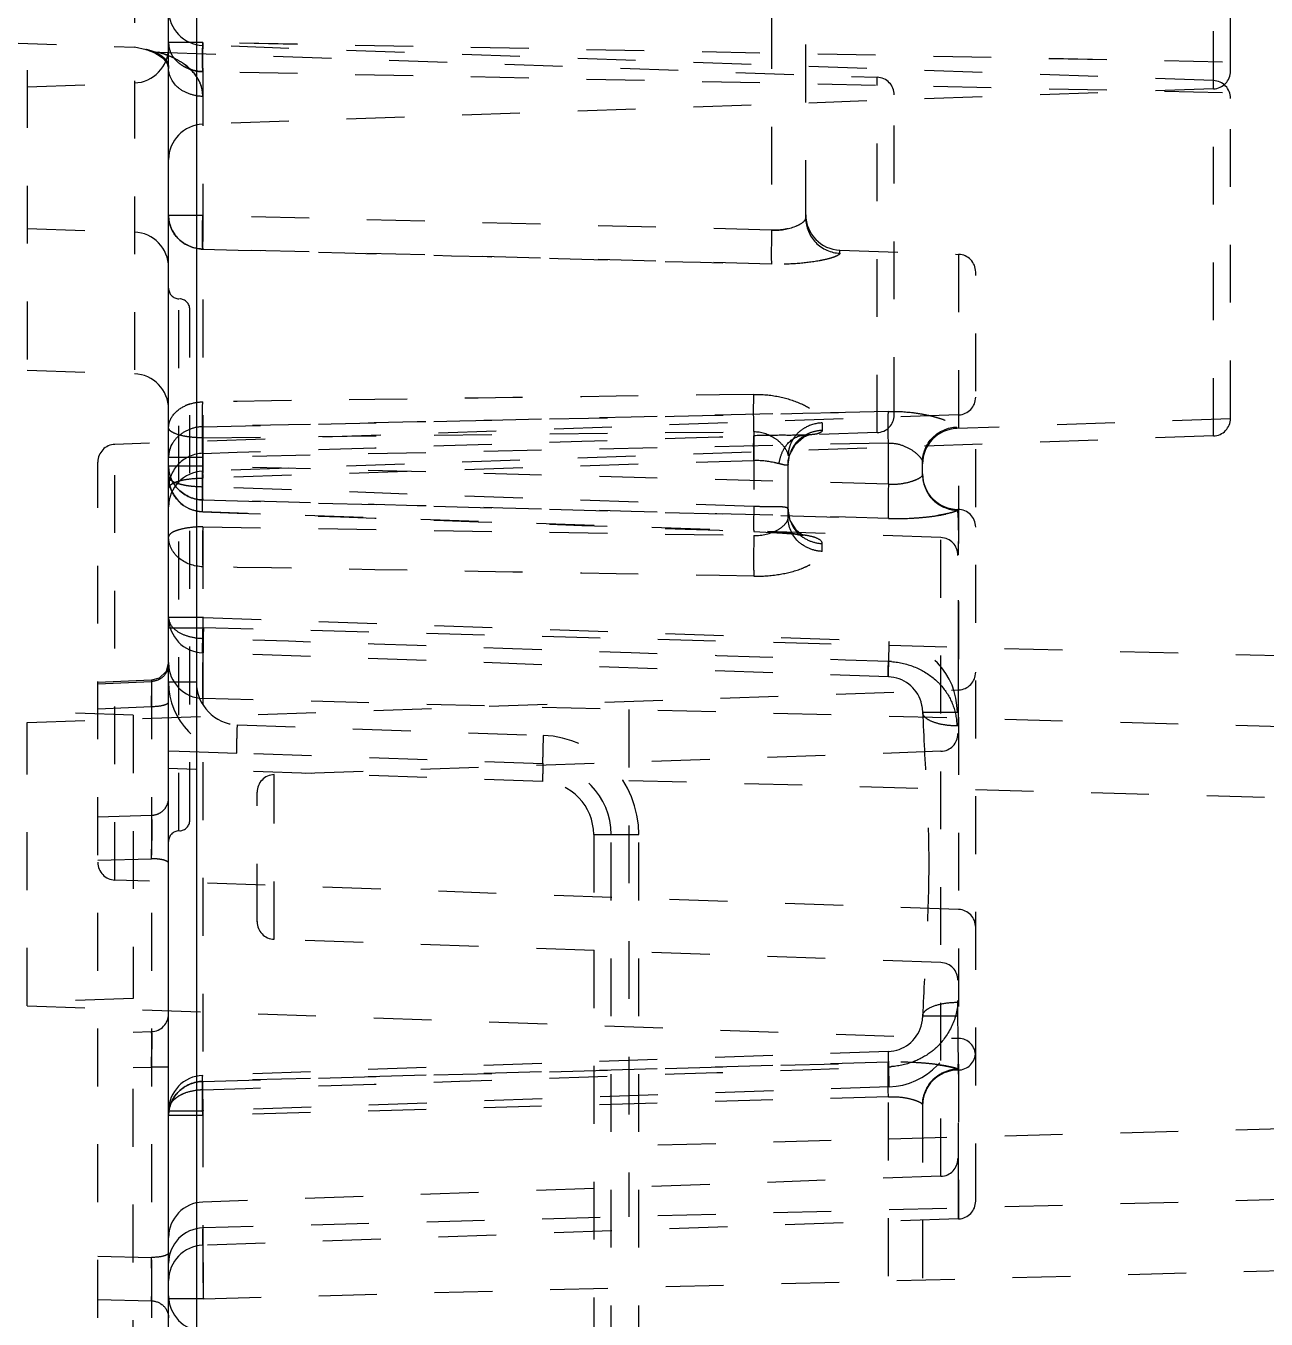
# Model space of a CAD drawing. Header units: millimetres. Extents: x -1265 to 1982, y -12197 to 1934.
# Drawn here: x 516.57 to 551.6, y -84.18 to -47.66 of the extents above; entities that cross this region are included whole.
import ezdxf

# ---------------------------------------------------------------- set-up
doc = ezdxf.new("R2010")
doc.units = ezdxf.units.MM
doc.header["$LTSCALE"] = 16.335
doc.linetypes.add('HIDDEN', pattern=[0.2, 0.1, -0.1])
doc.layers.get('0').update_dxf_attribs({"linetype": 'CONTINUOUS'})
doc.layers.add('DEFAULT_2', color=8, linetype='HIDDEN')

msp = doc.modelspace()

# ---------------------------------------------------------------- linework, layer by layer
at = {"color": 7, "linetype": 'Continuous'}
for p, q in [((520.598, -133.13), (520.598, 283.87)), ((521.384, -20.295), (521.384, -88.867))]:
    msp.add_line(p, q, dxfattribs=at)
at = {"layer": 'DEFAULT_2', "color": 8, "linetype": 'HIDDEN'}
for p, q in [((521.58, -112.561), (521.563, 212.786)), ((537.633, 50.769), (537.633, -53.43)), ((538.598, -53.09), (538.598, 50.836)), ((519.633, -13.274), (519.633, -57.486)), ((516.598, -29.309), (516.598, -57.38)), ((550.115, -59.242), (550.115, -39.407)), ((550.598, -48.941), (550.598, -39.907)), ((515.798, -48.13), (519.633, -48.264)), ((521.563, -48.134), (520.598, -48.134)), ((519.967, -48.334), (519.633, -48.264)), ((520.044, -48.361), (519.967, -48.334)), ((520.044, -48.361), (520.044, -48.361)), ((520.301, -48.403), (540.615, -49.113)), ((520.337, -48.413), (520.301, -48.403)), ((550.115, -49.208), (521.563, -48.211)), ((520.598, -48.863), (520.598, -48.868)), ((516.598, -49.38), (519.633, -49.274)), ((540.615, -59.147), (540.615, -49.113)), ((550.115, -49.441), (521.563, -50.438)), ((541.098, -58.647), (541.098, -49.613)), ((550.598, -58.742), (550.598, -49.708)), ((521.563, -53.016), (520.598, -53.016)), ((537.633, -53.43), (521.563, -53.016)), ((516.598, -53.38), (519.633, -53.486)), ((537.633, -54.39), (521.563, -53.966)), ((539.563, -53.996), (542.915, -54.113)), ((539.563, -54.082), (539.563, -53.996)), ((542.915, -54.113), (542.915, -81.349)), ((543.398, -80.85), (543.398, -54.613)), ((520.887, -70.391), (520.887, -55.369)), ((521.198, -70.091), (521.198, -55.668)), ((516.598, -57.38), (519.633, -57.486)), ((576.715, -57.849), (542.863, -59.031)), ((542.915, -58.647), (519.08, -59.479)), ((521.563, -59.297), (537.133, -59.12)), ((537.133, -59.12), (537.133, -62.051)), ((540.615, -59.147), (538.556, -59.218)), ((539.063, -58.872), (539.063, -59.076)), ((542.863, -59.031), (542.863, -58.989)), ((519.08, -71.781), (519.08, -59.479)), ((550.115, -59.242), (521.563, -60.239)), ((540.933, -59.443), (521.563, -59.847)), ((538.536, -59.277), (538.637, -59.228)), ((538.674, -59.211), (538.553, -59.219)), ((538.637, -59.228), (538.691, -59.211)), ((540.933, -60.603), (540.933, -59.443)), ((521.563, -59.847), (520.598, -59.847)), ((538.098, -60.051), (538.138, -59.783)), ((538.098, -61.557), (538.098, -59.807)), ((518.598, -87.41), (518.598, -59.977)), ((521.563, -60.093), (520.598, -60.093)), ((537.133, -59.94), (521.563, -60.43)), ((540.933, -60.603), (521.563, -60.093)), ((541.898, -60.343), (541.898, -59.98)), ((537.133, -61.231), (521.563, -60.674)), ((521.563, -61.047), (540.933, -61.571)), ((538.158, -61.633), (538.098, -61.312)), ((542.898, -61.315), (542.907, -61.341)), ((542.907, -61.341), (542.898, -61.322)), ((542.415, -62.113), (521.563, -61.385)), ((521.563, -61.807), (537.133, -62.051)), ((537.131, -61.942), (537.133, -61.941)), ((539.063, -62.501), (539.063, -62.281)), ((542.415, -80.147), (542.415, -62.113)), ((521.58, -64.367), (520.598, -64.367)), ((521.58, -64.367), (540.95, -65.043)), ((520.598, -64.656), (521.58, -64.656)), ((598.103, -66.659), (521.58, -64.656)), ((540.933, -66.042), (521.563, -65.366)), ((542.915, -65.892), (542.915, -65.514)), ((542.915, -67.432), (542.915, -65.892)), ((516.598, -67.332), (542.915, -66.413)), ((520.119, -66.139), (518.598, -66.204)), ((518.598, -66.238), (520.115, -66.174)), ((520.119, -66.139), (520.115, -66.174)), ((520.115, -66.174), (520.115, -91.398)), ((521.384, -66.198), (520.598, -66.198)), ((598.106, -68.659), (521.572, -66.655)), ((519.598, -67.13), (515.563, -66.989)), ((518.598, -66.945), (520.115, -66.88)), ((519.598, -67.13), (519.598, -75.13)), ((533.598, -66.97), (533.598, -81.289)), ((541.906, -67.042), (542.88, -67.042)), ((516.598, -75.332), (516.598, -67.332)), ((522.542, -67.398), (531.181, -67.699)), ((520.598, -68.13), (521.198, -68.151)), ((521.198, -68.151), (522.53, -68.197)), ((531.168, -68.499), (522.528, -68.197)), ((542.415, -68.147), (523.58, -68.804)), ((531.159, -68.999), (520.598, -68.63)), ((523.58, -73.455), (523.58, -68.804)), ((533.598, -68.969), (598.106, -70.659)), ((523.098, -72.957), (523.098, -69.302)), ((518.598, -69.992), (520.115, -69.954)), ((532.607, -70.498), (533.884, -70.498)), ((532.607, -70.498), (532.607, -101.762)), ((533.098, -101.762), (533.098, -70.498)), ((533.884, -101.762), (533.884, -70.497)), ((518.598, -71.216), (520.115, -71.178)), ((542.915, -72.613), (519.08, -71.781)), ((542.415, -74.113), (523.58, -73.455)), ((519.598, -75.13), (515.563, -75.271)), ((516.598, -75.332), (542.915, -76.251)), ((542.88, -75.623), (541.906, -75.623)), ((519.598, -76.08), (520.115, -76.062)), ((519.598, -92.38), (519.598, -76.08)), ((540.933, -76.622), (521.563, -77.299)), ((521.563, -77.467), (540.933, -76.928)), ((540.933, -76.928), (521.563, -77.467)), ((519.598, -77.079), (520.115, -77.061)), ((520.598, -77.061), (520.115, -77.061)), ((542.907, -77.124), (542.898, -77.147)), ((542.898, -77.141), (542.907, -77.124)), ((540.95, -77.621), (521.58, -78.298)), ((598.106, -77.601), (533.598, -79.29)), ((540.933, -77.902), (521.563, -78.431)), ((540.933, -96.034), (540.933, -77.902)), ((541.898, -78.123), (541.898, -95.207)), ((520.598, -78.298), (521.58, -78.298)), ((521.563, -78.431), (520.598, -78.431)), ((598.106, -79.6), (521.572, -81.604)), ((542.415, -80.147), (521.563, -80.875)), ((542.915, -81.349), (542.915, -80.271)), ((542.915, -81.349), (521.563, -82.095)), ((521.58, -83.604), (598.103, -81.6)), ((518.598, -82.401), (520.115, -82.439)), ((518.598, -83.625), (520.115, -83.663)), ((521.58, -83.604), (520.598, -83.604))]:
    msp.add_line(p, q, dxfattribs=at)
for points in [[(520.044, -48.361), (520.212, -48.425), (520.437, -48.567), (520.562, -48.721), (520.598, -48.867)], [(520.044, -48.361), (520.231, -48.433), (520.454, -48.582), (520.568, -48.732), (520.598, -48.864)], [(538.138, -59.783), (538.306, -59.472), (538.536, -59.277)], [(538.516, -62.048), (538.342, -61.919), (538.158, -61.633)], [(537.131, -61.942), (537.47, -61.956), (537.943, -61.984), (538.31, -62.019), (538.442, -62.039)], [(538.442, -62.039), (538.524, -62.056), (538.516, -62.048)], [(520.598, -65.64), (520.527, -65.896), (520.335, -66.08), (520.119, -66.139)]]:
    msp.add_lwpolyline(points, dxfattribs=at)
for centre, radius, start, end in [((521.598, -47.212), 1, 180, 268), ((289.494, -12917.346), 12871.304, 88.7368531, 88.9669042), ((291.483, -12819.007), 12772.945, 88.736047, 88.9678697), ((519.598, -48.274), 1, 272, 360), ((520.336, -47.401), 1.004, 253.0618, 267.9653), ((519.615, -50.986), 2.672, 69.7224, 74.3316), ((519.74, -50.642), 2.306, 68.1766, 69.6698), ((290.98, -11844.313), 11797.612, 88.6290935, 88.8800904), ((290.965, -11845.401), 11798.7, 88.6291445, 88.8801183), ((540.598, -49.613), 0.5, 0, 88), ((550.098, -48.941), 0.5, 272, 360), ((550.098, -49.708), 0.5, 0, 88), ((521.598, -51.438), 1, 92, 180), ((539.598, -52.996), 1, 180, 268), ((519.598, -54.485), 1, 0, 88), ((542.898, -54.613), 0.5, 0, 88), ((520.898, -55.069), 0.3, 180, 268), ((520.898, -55.669), 0.3, 0, 88), ((519.598, -58.485), 1, 0, 88), ((521.565, -59.482), 1.2, 108.2763, 113.879), ((542.898, -58.147), 0.5, 272, 360), ((540.598, -58.647), 0.5, 272, 360), ((550.098, -58.742), 0.5, 272, 360), ((542.898, -60.031), 1, 92, 180), ((519.098, -59.979), 0.5, 92, 180), ((539.115, -60.073), 1.018, 146.6207, 156.5736), ((538.405, -54.819), 4.402, 271.9622, 273.1189), ((521.598, -61.239), 1, 92, 180), ((521.598, -60.385), 1, 180, 268), ((521.574, -60.386), 0.976, 180.0225, 185.9651), ((542.898, -60.314), 1, 180, 270), ((521.503, -58.186), 2.483, 260.1398, 262.714), ((542.898, -61.815), 0.5, 0, 90), ((542.398, -62.613), 0.5, 0, 88), ((521.598, -64.367), 1, 179.9994, 268), ((735.207, -67.464), 213.645, 179.24676, 179.43824), ((540.88, -67.042), 2, 0.0032, 88.0032), ((521.598, -65.656), 1, 180.0017, 268.5017), ((540.861, -67.753), 2.144, 85.7895, 88.0742), ((540.898, -67.042), 1, 16.787, 88), ((542.898, -65.913), 0.5, 272, 360), ((522.598, -66.198), 2, 180, 268), ((522.584, -66.198), 1.2, 180.0032, 268.0032), ((540.999, -67.549), 1.9, 40.6897, 48.4383), ((531.084, -70.498), 2.8, 0.0032, 88.0032), ((542.398, -67.647), 0.5, 272, 360), ((531.098, -70.498), 2, 0, 88), ((523.598, -69.304), 0.5, 92, 180), ((531.107, -70.498), 1.5, 0.006, 88.0004), ((520.898, -70.09), 0.3, 272, 360), ((520.898, -70.69), 0.3, 92, 180), ((474.515, -70.359), 45.608, 358.9714, 359.6218), ((519.098, -71.281), 0.5, 180, 268), ((542.898, -73.113), 0.5, 0, 88), ((523.598, -72.955), 0.5, 180, 268), ((542.398, -74.613), 0.5, 0, 88), ((520.098, -75.562), 0.5, 272, 360), ((540.898, -75.623), 1, 272, 343.213), ((540.88, -75.623), 2, 271.9969, 359.997), ((542.898, -76.751), 0.5, 0, 88), ((470.473, -76.18), 49.65, 358.9831, 359.56), ((542.898, -76.647), 0.5, 270, 360), ((540.861, -74.921), 2.135, 271.9262, 274.2924), ((445.657, -78.122), 97.262, 0.50378, 0.78819), ((521.598, -78.298), 1, 92, 180.0006), ((542.898, -78.148), 1, 90, 180), ((542.398, -79.647), 0.5, 272, 360), ((521.598, -81.874), 1, 92, 180), ((542.898, -80.849), 0.5, 272, 360), ((521.598, -82.604), 1, 91.4983, 179.9983), ((521.598, -83.094), 1, 92, 180), ((649.682, -81.598), 128.116, 180.21299, 180.55473), ((740.601, -80.735), 219.04, 180.5503, 180.75046), ((521.598, -83.521), 1, 180, 268)]:
    msp.add_arc(centre, radius, start, end, dxfattribs=at)
for points, knots in [([(520.598, -48.134), (520.598, -48.239), (520.653, -48.458), (520.87, -48.728), (521.19, -48.905), (521.437, -48.953), (521.563, -48.954)], [0, 0, 0, 0, 0.226174, 0.468294, 0.728137, 1, 1, 1, 1]), ([(521.563, -48.954), (521.437, -48.953), (521.19, -48.905), (520.87, -48.728), (520.653, -48.458), (520.598, -48.239), (520.598, -48.134)], [0, 0, 0, 0, 0.271863, 0.531705, 0.773825, 1, 1, 1, 1]), ([(521.563, -48.134), (521.562, -48.214), (521.558, -48.487), (521.557, -48.761), (521.563, -48.954)], [0, 0, 0, 0, 0.290985, 1, 1, 1, 1]), ([(521.563, -48.954), (521.561, -48.903), (521.556, -48.629), (521.559, -48.356), (521.563, -48.134)], [0, 0, 0, 0, 0.188781, 1, 1, 1, 1]), ([(520.598, -48.867), (520.598, -48.811), (520.586, -48.71), (520.479, -48.562), (520.349, -48.471), (520.189, -48.399), (520.121, -48.371), (519.93, -48.319), (519.967, -48.334)], [0, 0, 0, 0, 0.186923, 0.329512, 0.594604, 0.729038, 0.866842, 1, 1, 1, 1]), ([(519.967, -48.334), (519.962, -48.332), (519.945, -48.322), (519.989, -48.335), (520.027, -48.344), (520.08, -48.361), (520.112, -48.372)], [0, 0, 0, 0, 0.080854, 0.201649, 0.424959, 1, 1, 1, 1]), ([(520.301, -48.403), (520.308, -48.404), (520.334, -48.414), (520.422, -48.436), (520.577, -48.49), (520.789, -48.583), (521.089, -48.758), (521.361, -49.014), (521.531, -49.355), (521.563, -49.553), (521.563, -49.655)], [0, 0, 0, 0, 0.011435, 0.042437, 0.143502, 0.269377, 0.406319, 0.690591, 0.840112, 1, 1, 1, 1]), ([(520.518, -48.618), (520.529, -48.632), (520.58, -48.703), (520.597, -48.794), (520.598, -48.863)], [0, 0, 0, 0, 0.210968, 1, 1, 1, 1]), ([(521.563, -49.655), (521.441, -49.651), (521.197, -49.603), (520.789, -49.404), (520.598, -49.073), (520.598, -48.868)], [0, 0, 0, 0, 0.271515, 0.544187, 1, 1, 1, 1]), ([(521.563, -49.655), (521.563, -49.55), (521.529, -49.347), (521.351, -48.999), (521.135, -48.802), (520.981, -48.7)], [0, 0, 0, 0, 0.269439, 0.521259, 1, 1, 1, 1]), ([(520.598, -53.016), (520.598, -53.255), (520.813, -53.758), (521.315, -53.959), (521.563, -53.966)], [0, 0, 0, 0, 0.491354, 1, 1, 1, 1]), ([(520.726, -53.482), (520.705, -53.446), (520.633, -53.301), (520.598, -53.137), (520.598, -53.016)], [0, 0, 0, 0, 0.253831, 1, 1, 1, 1]), ([(521.563, -53.016), (521.558, -53.211), (521.555, -53.528), (521.553, -53.845), (521.563, -53.966)], [0, 0, 0, 0, 0.617893, 1, 1, 1, 1]), ([(521.563, -53.966), (521.553, -53.845), (521.555, -53.528), (521.558, -53.211), (521.563, -53.016)], [0, 0, 0, 0, 0.381923, 1, 1, 1, 1]), ([(537.633, -53.43), (537.862, -53.442), (538.189, -53.392), (538.494, -53.236), (538.598, -53.135), (538.598, -53.09)], [0, 0, 0, 0, 0.647888, 0.873259, 1, 1, 1, 1]), ([(538.598, -53.09), (538.598, -53.338), (538.803, -53.855), (539.314, -54.073), (539.563, -54.082)], [0, 0, 0, 0, 0.49871, 1, 1, 1, 1]), ([(537.633, -53.43), (537.628, -53.627), (537.625, -53.946), (537.621, -54.267), (537.633, -54.39)], [0, 0, 0, 0, 0.613819, 1, 1, 1, 1]), ([(537.633, -53.43), (537.628, -53.627), (537.625, -53.946), (537.621, -54.267), (537.633, -54.39)], [0, 0, 0, 0, 0.613628, 1, 1, 1, 1]), ([(538.101, -53.387), (538.065, -53.396), (537.911, -53.427), (537.752, -53.437), (537.633, -53.43)], [0, 0, 0, 0, 0.238386, 1, 1, 1, 1]), ([(539.563, -54.082), (539.563, -54.103), (539.502, -54.149), (539.39, -54.195), (539.203, -54.251), (538.856, -54.324), (538.324, -54.387), (537.874, -54.397), (537.633, -54.39)], [0, 0, 0, 0, 0.031898, 0.096577, 0.194158, 0.320093, 0.635898, 1, 1, 1, 1]), ([(542.915, -54.113), (542.915, -55.198), (542.915, -58.925), (542.915, -63.388), (542.915, -67.481), (542.915, -69.596), (542.916, -71.564), (542.915, -73.312), (542.914, -74.777), (542.918, -75.902), (542.92, -76.648), (542.895, -77.013), (542.895, -77.128)], [0, 0, 0, 0, 0.141433, 0.485774, 0.581832, 0.674878, 0.761462, 0.838383, 0.9028, 0.952322, 0.985081, 1, 1, 1, 1]), ([(537.133, -58.067), (537.365, -58.063), (537.815, -58.103), (538.413, -58.285), (538.817, -58.509), (539.017, -58.716), (539.063, -58.825), (539.063, -58.872)], [0, 0, 0, 0, 0.317203, 0.609887, 0.848087, 0.935543, 1, 1, 1, 1]), ([(520.598, -59.009), (520.598, -58.882), (520.707, -58.605), (520.944, -58.444), (521.079, -58.385)], [0, 0, 0, 0, 0.46284, 1, 1, 1, 1]), ([(521.563, -59.297), (521.561, -59.206), (521.556, -58.867), (521.555, -58.527), (521.563, -58.279)], [0, 0, 0, 0, 0.268578, 1, 1, 1, 1]), ([(537.133, -59.12), (537.131, -59.031), (537.125, -58.679), (537.123, -58.328), (537.133, -58.067)], [0, 0, 0, 0, 0.255941, 1, 1, 1, 1]), ([(540.933, -59.443), (540.929, -59.272), (540.926, -58.974), (540.927, -58.676), (540.933, -58.548)], [0, 0, 0, 0, 0.57148, 1, 1, 1, 1]), ([(540.933, -59.443), (540.929, -59.272), (540.926, -58.974), (540.927, -58.676), (540.933, -58.548)], [0, 0, 0, 0, 0.57148, 1, 1, 1, 1]), ([(540.933, -58.548), (541.166, -58.543), (541.51, -58.56), (541.947, -58.63), (542.237, -58.698), (542.481, -58.773), (542.677, -58.851), (542.794, -58.913), (542.863, -58.965), (542.863, -58.989)], [0, 0, 0, 0, 0.347523, 0.510047, 0.65865, 0.7884, 0.892753, 0.96458, 1, 1, 1, 1]), ([(521.563, -58.982), (521.437, -58.984), (521.188, -59.035), (520.868, -59.223), (520.651, -59.508), (520.598, -59.737), (520.598, -59.847)], [0, 0, 0, 0, 0.265926, 0.523036, 0.767283, 1, 1, 1, 1]), ([(520.726, -59.15), (520.707, -59.14), (520.652, -59.109), (520.598, -59.052), (520.598, -59.009)], [0, 0, 0, 0, 0.331405, 1, 1, 1, 1]), ([(521.563, -58.982), (521.561, -59.035), (521.555, -59.323), (521.558, -59.612), (521.563, -59.847)], [0, 0, 0, 0, 0.18336, 1, 1, 1, 1]), ([(521.563, -59.847), (521.561, -59.761), (521.557, -59.473), (521.555, -59.184), (521.563, -58.982)], [0, 0, 0, 0, 0.298853, 1, 1, 1, 1]), ([(537.133, -59.12), (537.332, -59.114), (537.631, -59.216), (537.916, -59.454), (538.022, -59.593), (538.057, -59.663)], [0, 0, 0, 0, 0.536737, 0.788349, 1, 1, 1, 1]), ([(539.063, -58.872), (538.901, -58.877), (538.655, -58.948), (538.383, -59.136), (538.277, -59.268), (538.235, -59.338)], [0, 0, 0, 0, 0.4929, 0.748727, 1, 1, 1, 1]), ([(538.625, -59.194), (538.66, -59.176), (538.798, -59.114), (538.951, -59.08), (539.063, -59.076)], [0, 0, 0, 0, 0.260361, 1, 1, 1, 1]), ([(539.063, -59.076), (539.063, -59.125), (538.948, -59.182), (538.808, -59.202), (538.702, -59.211), (538.645, -59.215)], [0, 0, 0, 0, 0.324633, 0.619915, 1, 1, 1, 1]), ([(541.898, -59.98), (541.898, -59.732), (542.103, -59.215), (542.614, -58.997), (542.863, -58.989)], [0, 0, 0, 0, 0.498577, 1, 1, 1, 1]), ([(520.598, -59.847), (520.598, -59.811), (520.61, -59.662), (520.665, -59.518), (520.726, -59.423)], [0, 0, 0, 0, 0.242386, 1, 1, 1, 1]), ([(521.188, -59.271), (521.149, -59.266), (521.011, -59.245), (520.874, -59.213), (520.782, -59.175)], [0, 0, 0, 0, 0.284873, 1, 1, 1, 1]), ([(521.563, -59.297), (521.531, -59.296), (521.406, -59.293), (521.281, -59.283), (521.188, -59.271)], [0, 0, 0, 0, 0.255044, 1, 1, 1, 1]), ([(537.133, -59.94), (537.131, -59.856), (537.128, -59.698), (537.125, -59.488), (537.128, -59.338), (537.128, -59.26), (537.133, -59.235)], [0, 0, 0, 0, 0.358203, 0.67134, 0.892333, 1, 1, 1, 1]), ([(538.556, -59.218), (538.337, -59.226), (537.862, -59.221), (537.388, -59.227), (537.133, -59.235)], [0, 0, 0, 0, 0.461521, 1, 1, 1, 1]), ([(537.844, -60.026), (537.858, -59.921), (537.915, -59.717), (538.106, -59.381), (538.382, -59.225), (538.556, -59.218)], [0, 0, 0, 0, 0.276113, 0.546131, 1, 1, 1, 1]), ([(538.235, -59.338), (538.22, -59.363), (538.165, -59.463), (538.128, -59.573), (538.113, -59.656)], [0, 0, 0, 0, 0.256885, 1, 1, 1, 1]), ([(540.933, -59.443), (541.056, -59.438), (541.298, -59.478), (541.597, -59.627), (541.787, -59.785), (541.875, -59.904), (541.898, -59.958), (541.898, -59.98)], [0, 0, 0, 0, 0.318281, 0.615579, 0.856333, 0.942494, 1, 1, 1, 1]), ([(521.563, -59.732), (521.314, -59.74), (520.804, -59.956), (520.598, -60.471), (520.598, -60.718)], [0, 0, 0, 0, 0.5024, 1, 1, 1, 1]), ([(521.563, -59.733), (521.559, -59.76), (521.558, -59.839), (521.555, -60.071), (521.559, -60.276), (521.563, -60.43)], [0, 0, 0, 0, 0.119926, 0.338562, 1, 1, 1, 1]), ([(538.076, -59.706), (538.079, -59.715), (538.091, -59.747), (538.098, -59.782), (538.098, -59.807)], [0, 0, 0, 0, 0.278692, 1, 1, 1, 1]), ([(538.098, -60.051), (538.098, -60.019), (538.106, -59.889), (538.141, -59.76), (538.181, -59.669)], [0, 0, 0, 0, 0.238189, 1, 1, 1, 1]), ([(520.598, -60.093), (520.598, -60.333), (520.812, -60.838), (521.315, -61.04), (521.563, -61.048)], [0, 0, 0, 0, 0.492161, 1, 1, 1, 1]), ([(521.563, -61.048), (521.315, -61.04), (520.812, -60.838), (520.598, -60.333), (520.598, -60.093)], [0, 0, 0, 0, 0.507839, 1, 1, 1, 1]), ([(521.563, -60.093), (521.558, -60.29), (521.555, -60.608), (521.552, -60.927), (521.563, -61.047)], [0, 0, 0, 0, 0.62156, 1, 1, 1, 1]), ([(521.563, -61.047), (521.552, -60.927), (521.555, -60.608), (521.558, -60.29), (521.563, -60.093)], [0, 0, 0, 0, 0.378247, 1, 1, 1, 1]), ([(537.844, -60.026), (537.795, -60.014), (537.562, -59.959), (537.32, -59.93), (537.133, -59.94)], [0, 0, 0, 0, 0.21429, 1, 1, 1, 1]), ([(538.098, -60.051), (538.098, -60.074), (538.014, -60.068), (537.946, -60.051), (537.879, -60.035), (537.844, -60.026)], [0, 0, 0, 0, 0.269787, 0.582012, 1, 1, 1, 1]), ([(520.598, -60.386), (520.598, -60.428), (520.691, -60.527), (520.798, -60.562), (520.868, -60.583)], [0, 0, 0, 0, 0.366023, 1, 1, 1, 1]), ([(520.598, -60.718), (520.598, -60.674), (520.662, -60.608), (520.765, -60.555), (520.939, -60.494), (521.208, -60.446), (521.439, -60.431), (521.563, -60.43)], [0, 0, 0, 0, 0.124008, 0.220292, 0.341148, 0.645444, 1, 1, 1, 1]), ([(520.868, -60.583), (520.884, -60.588), (520.953, -60.608), (521.024, -60.623), (521.078, -60.632)], [0, 0, 0, 0, 0.231463, 1, 1, 1, 1]), ([(540.933, -60.603), (540.927, -60.804), (540.922, -61.081), (540.925, -61.404), (540.928, -61.526), (540.933, -61.571)], [0, 0, 0, 0, 0.621513, 0.859631, 1, 1, 1, 1]), ([(540.933, -60.603), (541.055, -60.61), (541.286, -60.598), (541.553, -60.538), (541.724, -60.473), (541.815, -60.427), (541.871, -60.387), (541.898, -60.356), (541.898, -60.343)], [0, 0, 0, 0, 0.35737, 0.668501, 0.79351, 0.892338, 0.961558, 1, 1, 1, 1]), ([(541.898, -60.343), (541.898, -60.383), (541.91, -60.552), (541.966, -60.718), (542.029, -60.831)], [0, 0, 0, 0, 0.237457, 1, 1, 1, 1]), ([(521.188, -60.649), (521.218, -60.653), (521.343, -60.667), (521.468, -60.673), (521.563, -60.674)], [0, 0, 0, 0, 0.242492, 1, 1, 1, 1]), ([(521.563, -61.385), (521.559, -61.386), (521.559, -61.358), (521.555, -61.334), (521.555, -61.266), (521.554, -61.185), (521.555, -61.08), (521.557, -60.908), (521.56, -60.77), (521.563, -60.674)], [0, 0, 0, 0, 0.016511, 0.068144, 0.154222, 0.272806, 0.420838, 0.594985, 1, 1, 1, 1]), ([(537.133, -61.231), (537.13, -61.321), (537.127, -61.453), (537.124, -61.622), (537.123, -61.729), (537.124, -61.815), (537.123, -61.882), (537.13, -61.916), (537.127, -61.941), (537.131, -61.942)], [0, 0, 0, 0, 0.381024, 0.556296, 0.709689, 0.833129, 0.923391, 0.979299, 1, 1, 1, 1]), ([(537.497, -61.241), (537.468, -61.241), (537.346, -61.24), (537.225, -61.237), (537.133, -61.231)], [0, 0, 0, 0, 0.241342, 1, 1, 1, 1]), ([(538.098, -61.312), (538.098, -61.291), (538.056, -61.262), (537.996, -61.253), (537.89, -61.241), (537.722, -61.241), (537.578, -61.241), (537.497, -61.241)], [0, 0, 0, 0, 0.102172, 0.189342, 0.30417, 0.610887, 1, 1, 1, 1]), ([(538.098, -61.313), (538.098, -61.556), (538.262, -61.947), (538.688, -62.216), (538.94, -62.277), (539.063, -62.281)], [0, 0, 0, 0, 0.490423, 0.751593, 1, 1, 1, 1]), ([(540.933, -61.571), (541.172, -61.577), (541.521, -61.572), (541.967, -61.536), (542.256, -61.501), (542.499, -61.459), (542.682, -61.418), (542.797, -61.383), (542.848, -61.359), (542.863, -61.345), (542.863, -61.339)], [0, 0, 0, 0, 0.365641, 0.533793, 0.684342, 0.811672, 0.909853, 0.973221, 0.990939, 1, 1, 1, 1]), ([(542.895, -61.337), (542.895, -61.343), (542.877, -61.355), (542.847, -61.368), (542.795, -61.385), (542.698, -61.412), (542.54, -61.45), (542.405, -61.475), (542.328, -61.487)], [0, 0, 0, 0, 0.029664, 0.090388, 0.181657, 0.299996, 0.606047, 1, 1, 1, 1]), ([(542.377, -61.191), (542.418, -61.216), (542.58, -61.298), (542.764, -61.341), (542.898, -61.34)], [0, 0, 0, 0, 0.262703, 1, 1, 1, 1]), ([(542.915, -61.738), (542.913, -61.651), (542.908, -61.517), (542.895, -61.383), (542.895, -61.337)], [0, 0, 0, 0, 0.653057, 1, 1, 1, 1]), ([(537.133, -62.051), (537.365, -62.061), (537.703, -61.982), (538.009, -61.756), (538.098, -61.617), (538.098, -61.557)], [0, 0, 0, 0, 0.606982, 0.841943, 1, 1, 1, 1]), ([(539.063, -62.501), (538.94, -62.497), (538.689, -62.438), (538.265, -62.178), (538.098, -61.794), (538.098, -61.557)], [0, 0, 0, 0, 0.251277, 0.513807, 1, 1, 1, 1]), ([(521.563, -61.807), (521.439, -61.808), (521.208, -61.823), (520.939, -61.871), (520.765, -61.933), (520.662, -61.985), (520.598, -62.052), (520.598, -62.095)], [0, 0, 0, 0, 0.354552, 0.658846, 0.779705, 0.875991, 1, 1, 1, 1]), ([(521.563, -61.807), (521.557, -62.018), (521.553, -62.394), (521.555, -62.77), (521.563, -62.935)], [0, 0, 0, 0, 0.561561, 1, 1, 1, 1]), ([(537.133, -62.051), (537.127, -62.264), (537.122, -62.648), (537.124, -63.031), (537.133, -63.2)], [0, 0, 0, 0, 0.557739, 1, 1, 1, 1]), ([(539.063, -62.281), (539.063, -62.207), (538.904, -62.115), (538.701, -62.066), (538.452, -62.024), (538.163, -61.996), (537.718, -61.964), (537.371, -61.95), (537.133, -61.941)], [0, 0, 0, 0, 0.110786, 0.208763, 0.333505, 0.480288, 0.644094, 1, 1, 1, 1]), ([(542.915, -62.597), (542.916, -62.512), (542.917, -62.225), (542.92, -61.939), (542.915, -61.738)], [0, 0, 0, 0, 0.298265, 1, 1, 1, 1]), ([(521.563, -62.935), (521.319, -62.928), (520.946, -62.8), (520.652, -62.426), (520.598, -62.203), (520.598, -62.095)], [0, 0, 0, 0, 0.524274, 0.76834, 1, 1, 1, 1]), ([(537.133, -63.2), (537.371, -63.204), (537.825, -63.174), (538.354, -63.045), (538.705, -62.889), (538.924, -62.752), (539.063, -62.6), (539.063, -62.501)], [0, 0, 0, 0, 0.332135, 0.630146, 0.756077, 0.861031, 1, 1, 1, 1]), ([(542.915, -65.514), (542.915, -65.227), (542.916, -64.255), (542.913, -63.283), (542.915, -62.597)], [0, 0, 0, 0, 0.29461, 1, 1, 1, 1]), ([(520.598, -64.367), (520.598, -64.445), (520.661, -64.618), (520.888, -64.802), (521.2, -64.925), (521.438, -64.952), (521.563, -64.958)], [0, 0, 0, 0, 0.191344, 0.41912, 0.694803, 1, 1, 1, 1]), ([(521.563, -65.366), (521.561, -65.366), (521.562, -65.356), (521.559, -65.345), (521.56, -65.319), (521.558, -65.27), (521.559, -65.186), (521.561, -65.064), (521.564, -64.914), (521.57, -64.679), (521.576, -64.494), (521.58, -64.367)], [0, 0, 0, 0, 0.005181, 0.019793, 0.043719, 0.076719, 0.1689, 0.293153, 0.444589, 0.617989, 1, 1, 1, 1]), ([(521.563, -65.366), (521.561, -65.366), (521.562, -65.352), (521.559, -65.336), (521.559, -65.3), (521.559, -65.254), (521.559, -65.195), (521.56, -65.095), (521.562, -65.014), (521.563, -64.957)], [0, 0, 0, 0, 0.017737, 0.068215, 0.151106, 0.265433, 0.409656, 0.582079, 1, 1, 1, 1]), ([(540.95, -65.043), (540.946, -65.166), (540.94, -65.349), (540.934, -65.585), (540.931, -65.739), (540.929, -65.864), (540.928, -65.948), (540.93, -65.996), (540.929, -66.021), (540.932, -66.033), (540.931, -66.042), (540.933, -66.042)], [0, 0, 0, 0, 0.370138, 0.548912, 0.706778, 0.833099, 0.924815, 0.957335, 0.980773, 0.995001, 1, 1, 1, 1]), ([(520.598, -65.691), (520.598, -65.769), (520.553, -65.933), (520.435, -66.056), (520.363, -66.099)], [0, 0, 0, 0, 0.484888, 1, 1, 1, 1]), ([(521.572, -66.655), (521.57, -66.655), (521.572, -66.643), (521.568, -66.63), (521.569, -66.6), (521.567, -66.562), (521.567, -66.511), (521.566, -66.424), (521.566, -66.29), (521.567, -66.103), (521.568, -65.883), (521.57, -65.635), (521.571, -65.46), (521.572, -65.37)], [0, 0, 0, 0, 0.004574, 0.01788, 0.039851, 0.070368, 0.109305, 0.156517, 0.274466, 0.421249, 0.593728, 0.788044, 1, 1, 1, 1]), ([(540.933, -66.042), (540.931, -66.042), (540.932, -66.029), (540.928, -66.014), (540.929, -65.977), (540.928, -65.931), (540.929, -65.868), (540.93, -65.759), (540.931, -65.671), (540.933, -65.609)], [0, 0, 0, 0, 0.015255, 0.060252, 0.137132, 0.247724, 0.392822, 0.569301, 1, 1, 1, 1]), ([(541.018, -65.614), (541.249, -65.631), (541.699, -65.736), (542.092, -65.98), (542.259, -66.128)], [0, 0, 0, 0, 0.509336, 1, 1, 1, 1]), ([(520.363, -66.099), (520.344, -66.11), (520.267, -66.15), (520.18, -66.171), (520.115, -66.174)], [0, 0, 0, 0, 0.260072, 1, 1, 1, 1]), ([(520.115, -66.88), (520.117, -66.781), (520.119, -66.64), (520.121, -66.462), (520.122, -66.353), (520.123, -66.265), (520.123, -66.206), (520.121, -66.173), (520.122, -66.155), (520.12, -66.147), (520.12, -66.14), (520.119, -66.14)], [0, 0, 0, 0, 0.400359, 0.573415, 0.72209, 0.841665, 0.928526, 0.959309, 0.981528, 0.995094, 1, 1, 1, 1]), ([(542.439, -66.31), (542.571, -66.465), (542.786, -66.819), (542.863, -67.228), (542.863, -67.431)], [0, 0, 0, 0, 0.500651, 1, 1, 1, 1]), ([(520.115, -66.88), (520.23, -66.879), (520.388, -66.865), (520.546, -66.815), (520.598, -66.771), (520.598, -66.751)], [0, 0, 0, 0, 0.666894, 0.885705, 1, 1, 1, 1]), ([(541.906, -67.042), (541.925, -67.75), (542.014, -69.171), (542.072, -70.595), (542.072, -71.311)], [0, 0, 0, 0, 0.497479, 1, 1, 1, 1]), ([(542.898, -67.431), (542.786, -67.431), (542.568, -67.416), (542.267, -67.355), (542.038, -67.254), (541.926, -67.149), (541.907, -67.094)], [0, 0, 0, 0, 0.307666, 0.605288, 0.840976, 1, 1, 1, 1]), ([(522.528, -68.197), (522.527, -68.197), (522.527, -68.189), (522.525, -68.18), (522.525, -68.16), (522.525, -68.122), (522.525, -68.054), (522.526, -67.954), (522.529, -67.831), (522.534, -67.643), (522.539, -67.496), (522.542, -67.398)], [0, 0, 0, 0, 0.004999, 0.019228, 0.042666, 0.075185, 0.166901, 0.293222, 0.451087, 0.629861, 1, 1, 1, 1]), ([(531.182, -67.699), (531.178, -67.798), (531.174, -67.944), (531.169, -68.133), (531.166, -68.256), (531.165, -68.356), (531.164, -68.424), (531.165, -68.462), (531.165, -68.482), (531.167, -68.491), (531.166, -68.499), (531.168, -68.499)], [0, 0, 0, 0, 0.370138, 0.548912, 0.706778, 0.8331, 0.924816, 0.957335, 0.980773, 0.995001, 1, 1, 1, 1]), ([(531.168, -68.499), (531.171, -68.499), (531.166, -68.519), (531.172, -68.54), (531.169, -68.59), (531.169, -68.649), (531.167, -68.725), (531.164, -68.842), (531.161, -68.935), (531.159, -68.999)], [0, 0, 0, 0, 0.019639, 0.076472, 0.168582, 0.292746, 0.444186, 0.617753, 1, 1, 1, 1]), ([(520.529, -69.714), (520.54, -69.695), (520.578, -69.619), (520.598, -69.534), (520.598, -69.472)], [0, 0, 0, 0, 0.262163, 1, 1, 1, 1]), ([(520.115, -69.954), (520.137, -69.953), (520.23, -69.943), (520.319, -69.908), (520.379, -69.87)], [0, 0, 0, 0, 0.238083, 1, 1, 1, 1]), ([(520.115, -69.954), (520.121, -70.04), (520.122, -70.276), (520.123, -70.512), (520.122, -70.661)], [0, 0, 0, 0, 0.367303, 1, 1, 1, 1]), ([(520.598, -71.308), (520.598, -71.279), (520.501, -71.222), (520.423, -71.208), (520.363, -71.198)], [0, 0, 0, 0, 0.322668, 1, 1, 1, 1]), ([(542.072, -71.311), (542.073, -72.033), (542.016, -73.472), (541.925, -74.907), (541.906, -75.623)], [0, 0, 0, 0, 0.50252, 1, 1, 1, 1]), ([(542.894, -75.183), (542.895, -75.428), (542.763, -75.918), (542.477, -76.331), (542.299, -76.5)], [0, 0, 0, 0, 0.49897, 1, 1, 1, 1]), ([(542.91, -76.784), (542.908, -76.656), (542.901, -76.122), (542.894, -75.588), (542.894, -75.183)], [0, 0, 0, 0, 0.241189, 1, 1, 1, 1]), ([(541.907, -75.57), (541.912, -75.555), (541.95, -75.485), (542.017, -75.437), (542.071, -75.405)], [0, 0, 0, 0, 0.200722, 1, 1, 1, 1]), ([(542.071, -75.405), (542.185, -75.339), (542.463, -75.259), (542.746, -75.233), (542.898, -75.233)], [0, 0, 0, 0, 0.463722, 1, 1, 1, 1]), ([(520.115, -77.061), (520.118, -76.934), (520.12, -76.748), (520.122, -76.513), (520.123, -76.363), (520.122, -76.241), (520.121, -76.158), (520.12, -76.109), (520.119, -76.083), (520.117, -76.072), (520.117, -76.062), (520.115, -76.062)], [0, 0, 0, 0, 0.382609, 0.555677, 0.707172, 0.830714, 0.922642, 0.955821, 0.979988, 0.994788, 1, 1, 1, 1]), ([(520.115, -76.062), (520.118, -76.062), (520.116, -76.08), (520.121, -76.099), (520.12, -76.145), (520.122, -76.201), (520.122, -76.273), (520.123, -76.394), (520.122, -76.492), (520.122, -76.561)], [0, 0, 0, 0, 0.018099, 0.070143, 0.154664, 0.269933, 0.414191, 0.585671, 1, 1, 1, 1]), ([(540.933, -76.622), (540.931, -76.622), (540.932, -76.632), (540.929, -76.643), (540.93, -76.668), (540.928, -76.716), (540.929, -76.801), (540.931, -76.925), (540.934, -77.08), (540.94, -77.315), (540.946, -77.498), (540.95, -77.621)], [0, 0, 0, 0, 0.004999, 0.019227, 0.042665, 0.075185, 0.166901, 0.293222, 0.451088, 0.629862, 1, 1, 1, 1]), ([(540.933, -76.622), (540.931, -76.622), (540.932, -76.635), (540.928, -76.651), (540.929, -76.687), (540.928, -76.734), (540.929, -76.796), (540.93, -76.905), (540.931, -76.992), (540.933, -77.054)], [0, 0, 0, 0, 0.015255, 0.060244, 0.137109, 0.247675, 0.39275, 0.569225, 1, 1, 1, 1]), ([(542.299, -76.5), (542.255, -76.542), (542.065, -76.705), (541.844, -76.83), (541.669, -76.9)], [0, 0, 0, 0, 0.245381, 1, 1, 1, 1]), ([(540.933, -77.902), (540.927, -77.697), (540.921, -77.416), (540.925, -77.091), (540.927, -76.97), (540.933, -76.927)], [0, 0, 0, 0, 0.630345, 0.866591, 1, 1, 1, 1]), ([(542.895, -77.128), (542.895, -77.122), (542.875, -77.11), (542.844, -77.099), (542.789, -77.083), (542.687, -77.059), (542.521, -77.025), (542.28, -76.987), (541.989, -76.956), (541.534, -76.924), (541.177, -76.921), (540.933, -76.928)], [0, 0, 0, 0, 0.008603, 0.027202, 0.055437, 0.092159, 0.187542, 0.311084, 0.460754, 0.630113, 1, 1, 1, 1]), ([(542.322, -76.995), (542.398, -77.005), (542.532, -77.026), (542.699, -77.06), (542.803, -77.089), (542.849, -77.109), (542.863, -77.12), (542.863, -77.125)], [0, 0, 0, 0, 0.407923, 0.719273, 0.917993, 0.972797, 1, 1, 1, 1]), ([(521.563, -77.707), (521.562, -77.65), (521.56, -77.57), (521.559, -77.47), (521.559, -77.41), (521.559, -77.365), (521.559, -77.329), (521.562, -77.312), (521.561, -77.298), (521.563, -77.298)], [0, 0, 0, 0, 0.417896, 0.59029, 0.734513, 0.848858, 0.931762, 0.982255, 1, 1, 1, 1]), ([(521.58, -78.298), (521.576, -78.171), (521.57, -77.986), (521.564, -77.75), (521.561, -77.6), (521.559, -77.478), (521.558, -77.394), (521.56, -77.345), (521.559, -77.32), (521.562, -77.309), (521.561, -77.299), (521.563, -77.299)], [0, 0, 0, 0, 0.382011, 0.555411, 0.706847, 0.8311, 0.923281, 0.956281, 0.980207, 0.994819, 1, 1, 1, 1]), ([(542.377, -77.273), (542.418, -77.249), (542.58, -77.167), (542.764, -77.124), (542.898, -77.125)], [0, 0, 0, 0, 0.262721, 1, 1, 1, 1]), ([(542.898, -77.125), (542.855, -77.125), (542.673, -77.138), (542.497, -77.202), (542.377, -77.273)], [0, 0, 0, 0, 0.23568, 1, 1, 1, 1]), ([(542.915, -80.271), (542.915, -79.839), (542.914, -78.838), (542.92, -77.837), (542.915, -77.267)], [0, 0, 0, 0, 0.43053, 1, 1, 1, 1]), ([(521.563, -77.466), (521.315, -77.474), (520.809, -77.68), (520.598, -78.188), (520.598, -78.431)], [0, 0, 0, 0, 0.506104, 1, 1, 1, 1]), ([(521.563, -77.706), (521.521, -77.708), (521.358, -77.721), (521.195, -77.751), (521.08, -77.791)], [0, 0, 0, 0, 0.256752, 1, 1, 1, 1]), ([(521.563, -77.467), (521.558, -77.511), (521.555, -77.63), (521.552, -77.952), (521.558, -78.228), (521.563, -78.431)], [0, 0, 0, 0, 0.139747, 0.370189, 1, 1, 1, 1]), ([(521.563, -78.431), (521.558, -78.228), (521.552, -77.952), (521.555, -77.63), (521.558, -77.511), (521.563, -77.467)], [0, 0, 0, 0, 0.629595, 0.860149, 1, 1, 1, 1]), ([(542.029, -77.634), (542.007, -77.672), (541.935, -77.826), (541.898, -77.997), (541.898, -78.123)], [0, 0, 0, 0, 0.261177, 1, 1, 1, 1]), ([(541.898, -78.123), (541.898, -78.082), (541.91, -77.913), (541.966, -77.747), (542.029, -77.634)], [0, 0, 0, 0, 0.237467, 1, 1, 1, 1]), ([(521.08, -77.791), (521.01, -77.816), (520.883, -77.875), (520.727, -77.994), (520.622, -78.136), (520.598, -78.246), (520.598, -78.298)], [0, 0, 0, 0, 0.298955, 0.562335, 0.788187, 1, 1, 1, 1]), ([(540.933, -77.902), (541.055, -77.895), (541.285, -77.904), (541.552, -77.954), (541.724, -78.009), (541.815, -78.05), (541.87, -78.083), (541.898, -78.111), (541.898, -78.123)], [0, 0, 0, 0, 0.362714, 0.676175, 0.800671, 0.897942, 0.964725, 1, 1, 1, 1]), ([(521.567, -82.074), (521.567, -82.043), (521.566, -81.937), (521.566, -81.831), (521.567, -81.757)], [0, 0, 0, 0, 0.296398, 1, 1, 1, 1]), ([(521.567, -81.757), (521.567, -81.735), (521.569, -81.698), (521.567, -81.646), (521.573, -81.625), (521.568, -81.604), (521.572, -81.604)], [0, 0, 0, 0, 0.433244, 0.745789, 0.93533, 1, 1, 1, 1]), ([(520.598, -82.309), (520.598, -82.329), (520.546, -82.374), (520.388, -82.423), (520.23, -82.438), (520.115, -82.439)], [0, 0, 0, 0, 0.114295, 0.333106, 1, 1, 1, 1]), ([(520.115, -83.663), (520.119, -83.605), (520.121, -83.45), (520.124, -83.042), (520.12, -82.691), (520.115, -82.439)], [0, 0, 0, 0, 0.141676, 0.380272, 1, 1, 1, 1]), ([(520.115, -83.663), (520.239, -83.667), (520.492, -83.77), (520.598, -84.024), (520.598, -84.145)], [0, 0, 0, 0, 0.50602, 1, 1, 1, 1])]:
    msp.add_open_spline(points, degree=3, knots=knots, dxfattribs=at)
for points in [[(520.47, -48.569), (520.487, -48.584), (520.503, -48.601), (520.518, -48.618)], [(521.078, -53.828), (520.936, -53.746), (520.81, -53.624), (520.726, -53.482)], [(521.563, -53.966), (521.395, -53.961), (521.224, -53.912), (521.078, -53.828)], [(521.563, -53.966), (526.92, -54.107), (532.276, -54.249), (537.633, -54.39)], [(521.188, -58.342), (521.308, -58.303), (521.436, -58.28), (521.563, -58.279)], [(537.133, -58.067), (531.943, -58.137), (526.753, -58.208), (521.563, -58.279)], [(521.563, -58.982), (528.02, -58.837), (534.476, -58.692), (540.933, -58.548)], [(540.933, -58.548), (534.476, -58.692), (528.02, -58.837), (521.563, -58.982)], [(520.782, -59.175), (520.763, -59.168), (520.744, -59.159), (520.726, -59.15)], [(521.563, -59.733), (526.753, -59.567), (531.943, -59.401), (537.133, -59.235)], [(538.265, -59.513), (538.305, -59.453), (538.351, -59.397), (538.404, -59.348)], [(538.404, -59.348), (538.47, -59.287), (538.545, -59.236), (538.625, -59.194)], [(538.057, -59.663), (538.064, -59.677), (538.07, -59.691), (538.076, -59.706)], [(538.113, -59.656), (538.103, -59.705), (538.098, -59.756), (538.098, -59.807)], [(520.726, -60.876), (520.66, -60.757), (520.617, -60.622), (520.603, -60.487)], [(521.02, -61.203), (520.901, -61.118), (520.798, -61.004), (520.726, -60.876)], [(542.029, -60.831), (542.07, -60.905), (542.12, -60.975), (542.179, -61.035)], [(521.563, -61.385), (521.435, -61.381), (521.305, -61.35), (521.188, -61.298)], [(540.933, -61.571), (534.476, -61.396), (528.02, -61.221), (521.563, -61.047)], [(542.179, -61.035), (542.237, -61.096), (542.305, -61.148), (542.377, -61.191)], [(521.563, -61.385), (526.753, -61.571), (531.943, -61.756), (537.133, -61.941)], [(537.133, -63.2), (531.943, -63.112), (526.753, -63.023), (521.563, -62.935)], [(540.933, -65.609), (534.476, -65.393), (528.02, -65.176), (521.563, -64.957)], [(541.906, -67.093), (541.903, -66.978), (541.888, -66.863), (541.855, -66.753)], [(520.379, -69.87), (520.44, -69.831), (520.493, -69.776), (520.529, -69.714)], [(520.363, -71.198), (520.281, -71.185), (520.198, -71.179), (520.115, -71.178)], [(541.855, -75.912), (541.888, -75.802), (541.903, -75.686), (541.906, -75.572)], [(521.563, -77.707), (528.02, -77.488), (534.476, -77.272), (540.933, -77.055)], [(541.669, -76.9), (541.463, -76.982), (541.242, -77.033), (541.021, -77.05)], [(542.377, -77.273), (542.305, -77.317), (542.237, -77.369), (542.179, -77.43)], [(542.179, -77.43), (542.237, -77.369), (542.305, -77.317), (542.377, -77.273)], [(520.726, -77.958), (520.809, -77.814), (520.935, -77.69), (521.078, -77.606)], [(521.078, -77.606), (521.223, -77.521), (521.395, -77.471), (521.563, -77.466)], [(542.179, -77.43), (542.12, -77.49), (542.07, -77.56), (542.029, -77.634)], [(542.029, -77.634), (542.07, -77.56), (542.12, -77.49), (542.179, -77.43)], [(520.598, -78.431), (520.598, -78.267), (520.644, -78.099), (520.726, -77.958)]]:
    msp.add_open_spline(points, degree=3, dxfattribs=at)

doc.saveas('drawing.dxf')
